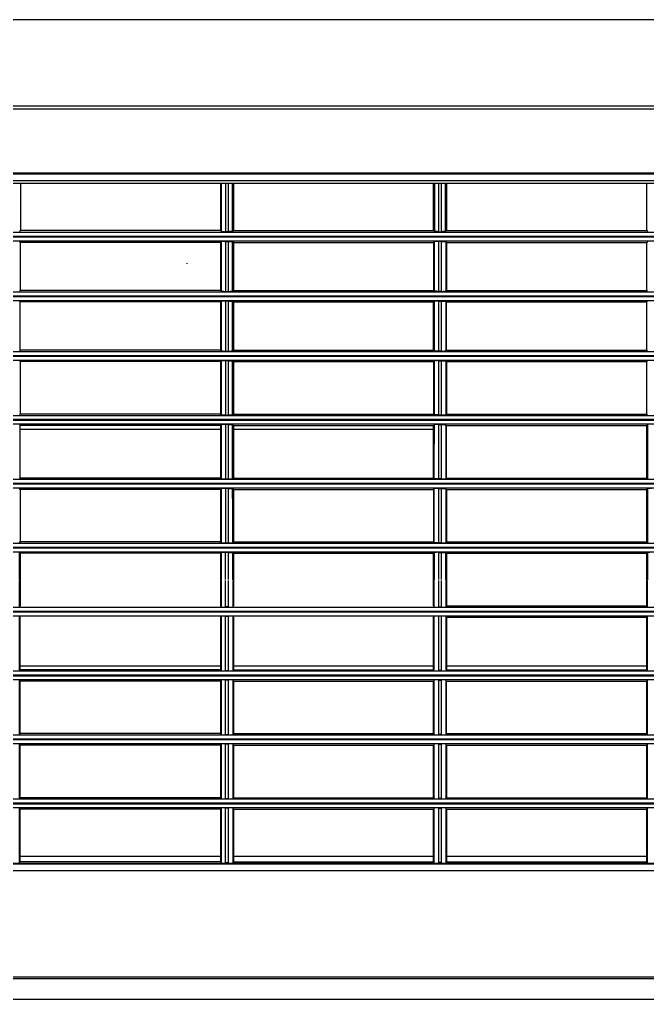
# Model space of a CAD drawing. Header units: millimetres. Extents: x -13830 to 215738, y -24143 to 193994.
# Drawn here: x 53515.7 to 53663, y 98318.3 to 98548.3 of the extents above; entities that cross this region are included whole.
import ezdxf

# ---------------------------------------------------------------- set-up
doc = ezdxf.new("R2010")
doc.units = ezdxf.units.MM
doc.header["$LTSCALE"] = 100
for name, color, linetype in [('A-Fin-Stone', 64, 'CONTINUOUS'), ('PRANDCM', 7, 'CONTINUOUS'), ('WALL', 2, 'CONTINUOUS')]:
    doc.layers.add(name, color=color, linetype=linetype)
doc.layers.add('M-2019.7.9', color=6, linetype='CONTINUOUS', lineweight=15)

# ---------------------------------------------------------------- blocks, each defined once
blk = doc.blocks.new('FXAP22-36NVC-F')
at = {"layer": 'PRANDCM', "linetype": 'Continuous'}
for p, q in [((276.91, 540.42), (960.39, 540.42)), ((303.89, 535.56), (929.89, 535.56)), ((929.89, 535.13), (303.89, 535.13)), ((305.14, 508.7), (928.64, 508.7)), ((928.64, 508.4), (305.14, 508.4)), ((723.05, 508.3), (723.73, 508.3)), ((723.05, 508.3), (723.05, 495.54)), ((723.73, 495.54), (723.73, 508.3)), ((773.73, 508.3), (773.05, 508.3)), ((773.05, 508.3), (773.05, 495.54)), ((773.73, 508.3), (773.73, 495.54)), ((674.73, 508.25), (674.73, 495.59)), ((674.73, 508.25), (674.89, 508.09)), ((721.89, 508.09), (674.89, 508.09)), ((674.89, 508.09), (674.89, 495.75)), ((674.89, 506.83), (721.89, 506.83)), ((722.05, 508.25), (721.89, 508.09)), ((721.89, 495.76), (721.89, 508.09)), ((721.89, 508.09), (721.89, 508.09)), ((722.05, 495.59), (722.05, 508.25)), ((724.73, 508.25), (724.89, 508.09)), ((724.73, 508.25), (724.73, 495.59)), ((724.89, 508.09), (724.89, 508.09)), ((771.89, 508.09), (724.89, 508.09)), ((724.89, 508.09), (724.89, 495.76)), ((724.89, 506.83), (771.89, 506.83)), ((771.89, 508.09), (772.05, 508.25)), ((771.89, 495.75), (771.89, 508.09)), ((772.05, 495.59), (772.05, 508.25)), ((774.89, 508.09), (774.73, 508.25)), ((774.73, 495.59), (774.73, 508.25)), ((774.89, 508.09), (821.89, 508.09)), ((774.89, 495.75), (774.89, 508.09)), ((774.89, 506.83), (821.89, 506.83)), ((822.05, 508.25), (821.89, 508.09)), ((821.89, 508.09), (821.89, 508.09)), ((821.89, 508.09), (821.89, 495.76)), ((822.05, 508.25), (822.05, 495.59)), ((658.56, 495.47), (884.72, 495.47)), ((674.89, 495.75), (674.73, 495.59)), ((721.89, 495.75), (674.89, 495.75)), ((721.89, 495.76), (722.05, 495.59)), ((721.89, 495.75), (721.89, 495.76)), ((723.73, 495.54), (723.05, 495.54)), ((724.89, 495.76), (724.73, 495.59)), ((724.89, 495.75), (724.89, 495.76)), ((771.89, 495.75), (724.89, 495.75)), ((772.05, 495.59), (771.89, 495.75)), ((773.05, 495.54), (773.73, 495.54)), ((774.73, 495.59), (774.89, 495.75)), ((774.89, 495.75), (821.89, 495.75)), ((821.89, 495.76), (822.05, 495.59)), ((821.89, 495.75), (821.89, 495.76)), ((658.55, 494.37), (884.73, 494.37)), ((884.73, 493.37), (658.55, 493.37)), ((884.72, 494.47), (658.56, 494.47)), ((674.73, 493.24), (674.73, 480.55)), ((674.73, 493.24), (674.89, 493.08)), ((721.89, 493.08), (674.89, 493.08)), ((674.89, 493.08), (674.89, 480.71)), ((722.05, 493.24), (721.89, 493.08)), ((721.89, 480.71), (721.89, 493.08)), ((721.89, 493.08), (721.89, 493.08)), ((722.05, 480.55), (722.05, 493.24)), ((723.05, 493.29), (723.05, 480.5)), ((723.05, 493.29), (723.73, 493.29)), ((723.73, 480.5), (723.73, 493.29)), ((724.73, 493.24), (724.73, 480.55)), ((724.73, 493.24), (724.89, 493.08)), ((724.89, 493.08), (724.89, 493.08)), ((771.89, 493.08), (724.89, 493.08)), ((724.89, 493.08), (724.89, 480.71)), ((771.89, 493.08), (772.05, 493.24)), ((771.89, 480.71), (771.89, 493.08)), ((772.05, 480.55), (772.05, 493.24)), ((773.05, 493.29), (773.05, 480.5)), ((773.73, 493.29), (773.05, 493.29)), ((773.73, 493.29), (773.73, 480.5)), ((774.73, 480.55), (774.73, 493.24)), ((774.89, 493.08), (774.73, 493.24)), ((774.89, 493.08), (821.89, 493.08)), ((774.89, 480.71), (774.89, 493.08)), ((822.05, 493.24), (821.89, 493.08)), ((821.89, 493.08), (821.89, 493.08)), ((821.89, 493.08), (821.89, 480.71)), ((822.05, 493.24), (822.05, 480.55)), ((674.89, 480.71), (674.73, 480.55)), ((721.89, 480.71), (674.89, 480.71)), ((721.89, 480.71), (722.05, 480.55)), ((721.89, 480.71), (721.89, 480.71)), ((724.89, 480.71), (724.73, 480.55)), ((724.89, 480.71), (724.89, 480.71)), ((771.89, 480.71), (724.89, 480.71)), ((772.05, 480.55), (771.89, 480.71)), ((774.73, 480.55), (774.89, 480.71)), ((774.89, 480.71), (821.89, 480.71)), ((821.89, 480.71), (822.05, 480.55)), ((821.89, 480.71), (821.89, 480.71)), ((305.14, 480.42), (928.64, 480.42)), ((928.64, 479.42), (305.14, 479.42)), ((305.14, 479.32), (928.64, 479.32)), ((723.73, 480.5), (723.05, 480.5)), ((773.05, 480.5), (773.73, 480.5)), ((928.64, 478.32), (305.14, 478.32)), ((674.73, 478.19), (674.73, 465.55)), ((674.73, 478.19), (674.89, 478.03)), ((674.89, 478.03), (674.89, 465.71)), ((721.89, 478.03), (674.89, 478.03)), ((722.05, 478.19), (721.89, 478.02)), ((721.89, 478.03), (721.89, 478.02)), ((721.89, 478.02), (721.89, 465.71)), ((722.05, 465.55), (722.05, 478.19)), ((723.05, 478.24), (723.73, 478.24)), ((723.05, 478.24), (723.05, 465.5)), ((723.73, 465.5), (723.73, 478.24)), ((724.73, 478.19), (724.89, 478.02)), ((724.73, 478.19), (724.73, 465.55)), ((724.89, 478.03), (724.89, 478.02)), ((771.89, 478.03), (724.89, 478.03)), ((724.89, 478.02), (724.89, 465.71)), ((771.89, 478.03), (772.05, 478.19)), ((771.89, 465.71), (771.89, 478.03)), ((772.05, 465.55), (772.05, 478.19)), ((773.73, 478.24), (773.05, 478.24)), ((773.05, 478.24), (773.05, 465.5)), ((773.73, 478.24), (773.73, 465.5)), ((774.73, 465.55), (774.73, 478.19)), ((774.89, 478.03), (774.73, 478.19)), ((774.89, 478.03), (821.89, 478.03)), ((774.89, 465.71), (774.89, 478.03)), ((822.05, 478.19), (821.89, 478.02)), ((821.89, 478.03), (821.89, 478.02)), ((821.89, 478.02), (821.89, 465.71)), ((822.05, 478.19), (822.05, 465.55)), ((305.14, 465.42), (928.64, 465.42)), ((674.89, 465.71), (674.73, 465.55)), ((721.89, 465.71), (674.89, 465.71)), ((721.89, 465.71), (721.89, 465.71)), ((721.89, 465.71), (722.05, 465.55)), ((723.73, 465.5), (723.05, 465.5)), ((724.89, 465.71), (724.73, 465.55)), ((771.89, 465.71), (724.89, 465.71)), ((724.89, 465.71), (724.89, 465.71)), ((772.05, 465.55), (771.89, 465.71)), ((773.05, 465.5), (773.73, 465.5)), ((774.73, 465.55), (774.89, 465.71)), ((774.89, 465.71), (821.89, 465.71)), ((821.89, 465.71), (822.05, 465.55)), ((821.89, 465.71), (821.89, 465.71)), ((929.89, 464.42), (303.89, 464.42)), ((303.89, 464.32), (929.89, 464.32)), ((928.64, 463.32), (305.14, 463.32)), ((674.73, 463.18), (674.73, 450.54)), ((674.73, 463.18), (674.89, 463.02)), ((721.89, 463.02), (674.89, 463.02)), ((674.89, 463.02), (674.89, 450.7)), ((722.05, 463.18), (721.89, 463.02)), ((721.89, 450.7), (721.89, 463.02)), ((721.89, 463.02), (721.89, 463.02)), ((722.05, 450.54), (722.05, 463.18)), ((723.05, 463.23), (723.73, 463.23)), ((723.05, 463.23), (723.05, 450.49)), ((723.73, 450.49), (723.73, 463.23)), ((724.73, 463.18), (724.73, 450.54)), ((724.73, 463.18), (724.89, 463.02)), ((724.89, 463.02), (724.89, 450.7)), ((771.89, 463.02), (724.89, 463.02)), ((724.89, 463.02), (724.89, 463.02)), ((771.89, 463.02), (772.05, 463.18)), ((771.89, 450.7), (771.89, 463.02)), ((772.05, 450.54), (772.05, 463.18)), ((773.73, 463.23), (773.05, 463.23)), ((773.05, 463.23), (773.05, 450.49)), ((773.73, 463.23), (773.73, 450.49)), ((774.73, 450.54), (774.73, 463.18)), ((774.89, 463.02), (774.73, 463.18)), ((774.89, 450.7), (774.89, 463.02)), ((774.89, 463.02), (821.89, 463.02)), ((822.05, 463.18), (821.89, 463.02)), ((821.89, 463.02), (821.89, 450.7)), ((821.89, 463.02), (821.89, 463.02)), ((822.05, 463.18), (822.05, 450.54)), ((674.89, 462.16), (721.89, 462.16)), ((724.89, 462.16), (771.89, 462.16)), ((774.89, 462.16), (821.89, 462.16)), ((303.89, 449.32), (929.89, 449.32)), ((928.89, 449.42), (304.89, 449.42)), ((305.14, 450.42), (928.64, 450.42)), ((674.73, 450.54), (674.89, 450.7)), ((721.89, 450.7), (674.89, 450.7)), ((721.89, 450.7), (721.89, 450.7)), ((722.05, 450.54), (721.89, 450.7)), ((723.05, 450.49), (723.73, 450.49)), ((724.73, 450.54), (724.89, 450.7)), ((724.89, 450.7), (724.89, 450.7)), ((771.89, 450.7), (772.05, 450.54)), ((773.73, 450.49), (773.05, 450.49)), ((774.89, 450.7), (774.73, 450.54)), ((822.05, 450.54), (821.89, 450.7)), ((821.89, 450.7), (821.89, 450.7)), ((928.64, 448.32), (305.14, 448.32)), ((674.89, 448.04), (674.73, 448.2)), ((674.73, 448.2), (674.73, 442.06)), ((674.89, 448.04), (674.89, 442.06)), ((721.89, 448.04), (674.89, 448.04)), ((721.89, 448.04), (722.05, 448.2)), ((721.89, 442.06), (721.89, 448.04)), ((721.89, 448.04), (721.89, 448.04)), ((721.89, 448.04), (721.89, 442.1)), ((722.05, 442.06), (722.05, 448.2)), ((723.73, 448.25), (723.05, 448.25)), ((723.05, 448.25), (723.05, 442.05)), ((723.73, 442.05), (723.73, 448.25)), ((724.73, 448.2), (724.73, 442.06)), ((724.89, 448.04), (724.73, 448.2)), ((724.89, 448.04), (724.89, 448.04)), ((724.89, 442.06), (724.89, 448.04)), ((724.89, 448.04), (724.89, 442.1)), ((772.05, 448.2), (771.89, 448.04)), ((771.89, 442.06), (771.89, 448.04)), ((772.05, 442.06), (772.05, 448.2)), ((773.05, 448.25), (773.73, 448.25)), ((773.05, 448.25), (773.05, 442.05)), ((773.73, 448.25), (773.73, 442.05)), ((774.73, 448.2), (774.89, 448.04)), ((774.73, 442.06), (774.73, 448.2)), ((774.89, 442.06), (774.89, 448.04)), ((821.89, 448.04), (822.05, 448.2)), ((821.89, 448.04), (821.89, 442.1)), ((821.89, 442.06), (821.89, 448.04)), ((821.89, 448.04), (821.89, 448.04)), ((822.05, 448.2), (822.05, 442.06)), ((674.89, 442.06), (674.89, 435.68)), ((721.89, 435.68), (721.89, 442.06)), ((721.89, 442.06), (721.89, 435.68)), ((723.05, 441.87), (723.05, 435.47)), ((724.89, 442.06), (724.89, 435.68)), ((724.89, 435.68), (724.89, 442.06)), ((771.89, 435.68), (771.89, 442.06)), ((773.05, 441.87), (773.05, 435.47)), ((773.73, 441.87), (773.73, 435.47)), ((774.73, 435.52), (774.73, 441.91)), ((774.89, 435.68), (774.89, 442.06)), ((821.89, 442.06), (821.89, 435.68)), ((821.89, 435.68), (821.89, 442.06)), ((305.14, 435.42), (928.64, 435.42)), ((674.89, 435.68), (674.73, 435.52)), ((721.89, 435.68), (674.89, 435.68)), ((721.89, 435.68), (721.89, 435.68)), ((721.89, 435.68), (722.05, 435.52)), ((722.06, 435.51), (722.05, 435.52)), ((722.08, 435.51), (722.06, 435.51)), ((722.11, 435.5), (722.08, 435.51)), ((722.14, 435.5), (722.11, 435.5)), ((722.18, 435.49), (722.14, 435.5)), ((722.23, 435.49), (722.18, 435.49)), ((722.29, 435.48), (722.23, 435.49)), ((722.36, 435.48), (722.29, 435.48)), ((722.43, 435.48), (722.36, 435.48)), ((722.51, 435.48), (722.43, 435.48)), ((722.59, 435.47), (722.51, 435.48)), ((722.68, 435.47), (722.59, 435.47)), ((722.77, 435.47), (722.68, 435.47)), ((722.85, 435.47), (722.77, 435.47)), ((722.95, 435.47), (722.85, 435.47)), ((723.05, 435.47), (722.95, 435.47)), ((723.73, 435.47), (723.05, 435.47)), ((724.89, 435.68), (724.73, 435.52)), ((771.89, 435.68), (724.89, 435.68)), ((724.89, 435.68), (724.89, 435.68)), ((772.05, 435.52), (771.89, 435.68)), ((772.06, 435.51), (772.05, 435.52)), ((772.08, 435.51), (772.06, 435.51)), ((772.11, 435.5), (772.08, 435.51)), ((772.14, 435.5), (772.11, 435.5)), ((772.18, 435.49), (772.14, 435.5)), ((772.23, 435.49), (772.18, 435.49)), ((772.29, 435.48), (772.23, 435.49)), ((772.36, 435.48), (772.29, 435.48)), ((772.43, 435.48), (772.36, 435.48)), ((772.51, 435.48), (772.43, 435.48)), ((772.59, 435.47), (772.51, 435.48)), ((772.68, 435.47), (772.59, 435.47)), ((772.77, 435.47), (772.68, 435.47)), ((772.85, 435.47), (772.77, 435.47)), ((772.95, 435.47), (772.85, 435.47)), ((773.05, 435.47), (772.95, 435.47)), ((773.05, 435.47), (773.73, 435.47)), ((773.73, 435.47), (773.83, 435.47)), ((773.83, 435.47), (773.92, 435.47)), ((773.92, 435.47), (774.01, 435.47)), ((774.01, 435.47), (774.1, 435.47)), ((774.1, 435.47), (774.18, 435.47)), ((774.18, 435.47), (774.27, 435.48)), ((774.27, 435.48), (774.35, 435.48)), ((774.35, 435.48), (774.42, 435.48)), ((774.42, 435.48), (774.48, 435.48)), ((774.48, 435.48), (774.54, 435.49)), ((774.54, 435.49), (774.59, 435.49)), ((774.59, 435.49), (774.64, 435.5)), ((774.64, 435.5), (774.67, 435.5)), ((774.67, 435.5), (774.7, 435.51)), ((774.7, 435.51), (774.72, 435.51)), ((774.72, 435.51), (774.73, 435.52)), ((774.73, 435.52), (774.89, 435.68)), ((774.89, 435.68), (821.89, 435.68)), ((821.89, 435.68), (821.89, 435.68)), ((821.89, 435.68), (822.05, 435.52)), ((303.89, 434.32), (929.89, 434.32)), ((929.14, 434.42), (304.64, 434.42)), ((928.64, 433.32), (305.14, 433.32)), ((674.72, 433.21), (674.73, 433.21)), ((674.73, 433.21), (674.89, 433.04)), ((721.89, 433.04), (674.89, 433.04)), ((674.89, 433.04), (674.89, 420.68)), ((722.05, 433.21), (721.89, 433.04)), ((721.89, 433.04), (721.89, 433.04)), ((721.89, 420.68), (721.89, 433.04)), ((722.05, 431.84), (722.05, 433.21)), ((723.05, 433.26), (723.73, 433.26)), ((723.73, 433.26), (723.83, 433.26)), ((723.83, 433.26), (723.92, 433.26)), ((723.92, 433.26), (724.01, 433.25)), ((724.01, 433.25), (724.1, 433.25)), ((724.1, 433.25), (724.19, 433.25)), ((724.19, 433.25), (724.27, 433.25)), ((724.27, 433.25), (724.35, 433.25)), ((724.35, 433.25), (724.42, 433.24)), ((724.42, 433.24), (724.49, 433.24)), ((724.49, 433.24), (724.55, 433.23)), ((724.55, 433.23), (724.6, 433.23)), ((724.6, 433.23), (724.64, 433.23)), ((724.64, 433.23), (724.67, 433.22)), ((724.67, 433.22), (724.7, 433.22)), ((724.7, 433.22), (724.72, 433.21)), ((724.72, 433.21), (724.73, 433.21)), ((724.73, 433.21), (724.89, 433.04)), ((724.73, 433.21), (724.73, 431.84)), ((724.89, 433.04), (724.89, 433.04)), ((724.89, 420.68), (724.89, 433.04)), ((771.89, 433.04), (724.89, 433.04)), ((771.89, 433.04), (772.05, 433.21)), ((771.89, 420.68), (771.89, 433.04)), ((773.73, 433.26), (773.05, 433.26)), ((774.89, 433.04), (774.73, 433.21)), ((774.89, 420.68), (774.89, 433.04)), ((774.89, 433.04), (821.89, 433.04)), ((822.05, 433.21), (821.89, 433.04)), ((821.89, 420.68), (821.89, 433.04)), ((821.89, 433.04), (821.89, 433.04)), ((722.05, 430.54), (722.05, 431.84)), ((722.05, 429.28), (722.05, 430.54)), ((724.73, 431.84), (724.73, 430.54)), ((724.73, 430.54), (724.73, 429.28)), ((722.05, 428.06), (722.05, 429.28)), ((722.05, 426.85), (722.05, 428.06)), ((724.73, 429.28), (724.73, 428.06)), ((724.73, 428.06), (724.73, 426.85)), ((722.05, 425.64), (722.05, 426.85)), ((722.05, 424.42), (722.05, 425.64)), ((724.73, 426.85), (724.73, 425.64)), ((724.73, 425.64), (724.73, 424.42)), ((722.05, 423.17), (722.05, 424.42)), ((724.73, 424.42), (724.73, 423.17)), ((722.05, 421.88), (722.05, 423.17)), ((722.05, 420.52), (722.05, 421.88)), ((724.73, 423.17), (724.73, 421.88)), ((724.73, 421.88), (724.73, 420.52)), ((303.89, 419.32), (929.89, 419.32)), ((929.14, 419.42), (304.64, 419.42)), ((305.14, 420.42), (928.64, 420.42)), ((674.89, 420.68), (674.73, 420.52)), ((721.89, 420.68), (674.89, 420.68)), ((721.89, 420.68), (721.89, 420.68)), ((721.89, 420.68), (722.05, 420.52)), ((722.06, 420.51), (722.05, 420.52)), ((722.08, 420.51), (722.06, 420.51)), ((722.11, 420.5), (722.08, 420.51)), ((722.14, 420.5), (722.11, 420.5)), ((722.18, 420.5), (722.14, 420.5)), ((722.23, 420.49), (722.18, 420.5)), ((722.29, 420.49), (722.23, 420.49)), ((722.36, 420.48), (722.29, 420.49)), ((722.43, 420.48), (722.36, 420.48)), ((722.51, 420.48), (722.43, 420.48)), ((722.59, 420.48), (722.51, 420.48)), ((722.68, 420.47), (722.59, 420.48)), ((722.77, 420.47), (722.68, 420.47)), ((722.86, 420.47), (722.77, 420.47)), ((722.95, 420.47), (722.86, 420.47)), ((723.05, 420.47), (722.95, 420.47)), ((723.73, 420.47), (723.05, 420.47)), ((724.89, 420.68), (724.73, 420.52)), ((771.89, 420.68), (724.89, 420.68)), ((724.89, 420.68), (724.89, 420.68)), ((772.05, 420.52), (771.89, 420.68)), ((772.06, 420.51), (772.05, 420.52)), ((772.08, 420.51), (772.06, 420.51)), ((772.11, 420.5), (772.08, 420.51)), ((772.14, 420.5), (772.11, 420.5)), ((772.18, 420.5), (772.14, 420.5)), ((772.23, 420.49), (772.18, 420.5)), ((772.29, 420.49), (772.23, 420.49)), ((772.36, 420.48), (772.29, 420.49)), ((772.43, 420.48), (772.36, 420.48)), ((772.51, 420.48), (772.43, 420.48)), ((772.59, 420.48), (772.51, 420.48)), ((772.68, 420.47), (772.59, 420.48)), ((772.77, 420.47), (772.68, 420.47)), ((772.86, 420.47), (772.77, 420.47)), ((772.95, 420.47), (772.86, 420.47)), ((773.05, 420.47), (772.95, 420.47)), ((773.05, 420.47), (773.73, 420.47)), ((773.73, 420.47), (773.83, 420.47)), ((773.83, 420.47), (773.92, 420.47)), ((773.92, 420.47), (774.01, 420.47)), ((774.01, 420.47), (774.1, 420.47)), ((774.1, 420.47), (774.18, 420.48)), ((774.18, 420.48), (774.27, 420.48)), ((774.27, 420.48), (774.34, 420.48)), ((774.34, 420.48), (774.42, 420.48)), ((774.42, 420.48), (774.48, 420.49)), ((774.48, 420.49), (774.54, 420.49)), ((774.54, 420.49), (774.59, 420.5)), ((774.59, 420.5), (774.64, 420.5)), ((774.64, 420.5), (774.67, 420.5)), ((774.67, 420.5), (774.7, 420.51)), ((774.7, 420.51), (774.71, 420.51)), ((774.71, 420.51), (774.73, 420.52)), ((774.73, 420.52), (774.89, 420.68)), ((774.89, 420.68), (821.89, 420.68)), ((821.89, 420.68), (822.05, 420.52)), ((821.89, 420.68), (821.89, 420.68)), ((928.64, 418.32), (305.14, 418.32)), ((674.71, 418.2), (674.73, 418.2)), ((674.73, 418.2), (674.89, 418.03)), ((674.89, 418.03), (674.89, 405.69)), ((721.89, 418.03), (674.89, 418.03)), ((722.05, 418.2), (721.89, 418.03)), ((721.89, 418.03), (721.89, 405.69)), ((721.89, 418.03), (721.89, 418.03)), ((722.05, 416.83), (722.05, 418.2)), ((722.05, 415.53), (722.05, 416.83)), ((723.05, 418.25), (723.73, 418.25)), ((723.73, 418.25), (723.83, 418.25)), ((723.73, 416.87), (723.73, 418.25)), ((723.73, 415.56), (723.73, 416.87)), ((723.83, 418.25), (723.92, 418.25)), ((723.92, 418.25), (724.01, 418.24)), ((724.01, 418.24), (724.1, 418.24)), ((724.1, 418.24), (724.19, 418.24)), ((724.19, 418.24), (724.27, 418.24)), ((724.27, 418.24), (724.35, 418.24)), ((724.35, 418.24), (724.42, 418.23)), ((724.42, 418.23), (724.49, 418.23)), ((724.49, 418.23), (724.55, 418.22)), ((724.55, 418.22), (724.6, 418.22)), ((724.6, 418.22), (724.64, 418.22)), ((724.64, 418.22), (724.67, 418.21)), ((724.67, 418.21), (724.7, 418.21)), ((724.7, 418.21), (724.71, 418.2)), ((724.71, 418.2), (724.73, 418.2)), ((724.73, 418.2), (724.89, 418.03)), ((724.73, 418.2), (724.73, 416.83)), ((724.73, 416.83), (724.73, 415.53)), ((724.89, 418.03), (724.89, 418.03)), ((771.89, 418.03), (724.89, 418.03)), ((724.89, 418.03), (724.89, 405.69)), ((771.89, 418.03), (772.05, 418.2)), ((771.89, 405.69), (771.89, 418.03)), ((773.73, 418.25), (773.05, 418.25)), ((774.89, 418.03), (774.73, 418.2)), ((774.89, 418.03), (821.89, 418.03)), ((774.89, 405.69), (774.89, 418.03)), ((822.05, 418.2), (821.89, 418.03)), ((821.89, 418.03), (821.89, 418.03)), ((821.89, 418.03), (821.89, 405.69)), ((722.05, 414.27), (722.05, 415.53)), ((722.05, 413.05), (722.05, 414.27)), ((723.73, 414.29), (723.73, 415.56)), ((723.73, 413.06), (723.73, 414.29)), ((724.73, 415.53), (724.73, 414.27)), ((724.73, 414.27), (724.73, 413.05)), ((722.05, 411.84), (722.05, 413.05)), ((722.05, 410.64), (722.05, 411.84)), ((723.73, 411.84), (723.73, 413.06)), ((723.73, 410.63), (723.73, 411.84)), ((724.73, 413.05), (724.73, 411.84)), ((724.73, 411.84), (724.73, 410.64)), ((722.05, 409.42), (722.05, 410.64)), ((722.05, 408.17), (722.05, 409.42)), ((723.73, 409.4), (723.73, 410.63)), ((724.73, 410.64), (724.72, 409.42)), ((724.72, 409.42), (724.72, 408.17)), ((722.05, 406.88), (722.05, 408.17)), ((723.73, 408.14), (723.73, 409.4)), ((723.73, 406.84), (723.73, 408.14)), ((724.72, 408.17), (724.72, 406.88)), ((305.14, 405.42), (928.64, 405.42)), ((674.89, 405.69), (674.72, 405.52)), ((721.88, 405.69), (674.89, 405.69)), ((721.88, 405.69), (721.89, 405.69)), ((721.89, 405.69), (722.05, 405.52)), ((722.05, 405.52), (722.05, 406.88)), ((722.07, 405.52), (722.05, 405.52)), ((722.08, 405.51), (722.07, 405.52)), ((722.11, 405.51), (722.08, 405.51)), ((722.14, 405.5), (722.11, 405.51)), ((722.19, 405.5), (722.14, 405.5)), ((722.24, 405.5), (722.19, 405.5)), ((722.29, 405.49), (722.24, 405.5)), ((722.36, 405.49), (722.29, 405.49)), ((722.43, 405.48), (722.36, 405.49)), ((722.51, 405.48), (722.43, 405.48)), ((722.59, 405.48), (722.51, 405.48)), ((722.68, 405.48), (722.59, 405.48)), ((722.77, 405.48), (722.68, 405.48)), ((722.86, 405.47), (722.77, 405.48)), ((722.95, 405.47), (722.86, 405.47)), ((723.05, 405.47), (722.95, 405.47)), ((723.73, 405.47), (723.05, 405.47)), ((723.73, 405.47), (723.73, 406.84)), ((724.72, 406.88), (724.72, 405.52)), ((724.89, 405.69), (724.72, 405.52)), ((771.89, 406.56), (724.89, 406.56)), ((771.89, 405.69), (724.89, 405.69)), ((724.89, 405.69), (724.89, 405.69)), ((772.05, 405.52), (771.89, 405.69)), ((772.07, 405.52), (772.05, 405.52)), ((772.08, 405.51), (772.07, 405.52)), ((772.11, 405.51), (772.08, 405.51)), ((772.14, 405.5), (772.11, 405.51)), ((772.19, 405.5), (772.14, 405.5)), ((772.24, 405.5), (772.19, 405.5)), ((772.29, 405.49), (772.24, 405.5)), ((772.36, 405.49), (772.29, 405.49)), ((772.43, 405.48), (772.36, 405.49)), ((772.51, 405.48), (772.43, 405.48)), ((772.59, 405.48), (772.51, 405.48)), ((772.68, 405.48), (772.59, 405.48)), ((772.77, 405.48), (772.68, 405.48)), ((772.86, 405.47), (772.77, 405.48)), ((772.95, 405.47), (772.86, 405.47)), ((773.05, 405.47), (772.95, 405.47)), ((773.05, 405.47), (773.73, 405.47)), ((773.73, 405.47), (773.83, 405.47)), ((773.83, 405.47), (773.92, 405.47)), ((773.92, 405.47), (774.01, 405.48)), ((774.01, 405.48), (774.1, 405.48)), ((774.1, 405.48), (774.18, 405.48)), ((774.18, 405.48), (774.27, 405.48)), ((774.27, 405.48), (774.34, 405.48)), ((774.34, 405.48), (774.42, 405.49)), ((774.42, 405.49), (774.48, 405.49)), ((774.48, 405.49), (774.54, 405.5)), ((774.54, 405.5), (774.59, 405.5)), ((774.59, 405.5), (774.63, 405.5)), ((774.63, 405.5), (774.67, 405.51)), ((774.67, 405.51), (774.69, 405.51)), ((774.69, 405.51), (774.71, 405.52)), ((774.71, 405.52), (774.72, 405.52)), ((774.72, 405.52), (774.89, 405.69)), ((821.89, 406.56), (774.89, 406.56)), ((774.89, 405.69), (821.89, 405.69)), ((821.89, 405.69), (821.89, 405.69)), ((821.89, 405.69), (822.05, 405.52)), ((303.89, 404.32), (929.89, 404.32)), ((929.14, 404.42), (304.64, 404.42)), ((928.64, 403.32), (305.14, 403.32)), ((674.72, 403.18), (674.89, 403.02)), ((721.88, 403.02), (674.89, 403.02)), ((674.89, 403.02), (674.89, 390.69)), ((721.88, 403.02), (721.89, 403.01)), ((722.05, 403.18), (721.89, 403.01)), ((721.89, 401.69), (721.89, 403.01)), ((722.05, 401.82), (722.05, 403.18)), ((723.05, 403.24), (723.73, 403.24)), ((723.73, 403.24), (723.83, 403.24)), ((723.73, 401.86), (723.73, 403.24)), ((723.83, 403.24), (723.92, 403.23)), ((723.92, 403.23), (724.01, 403.23)), ((724.01, 403.23), (724.1, 403.23)), ((724.1, 403.23), (724.19, 403.23)), ((724.19, 403.23), (724.27, 403.23)), ((724.27, 403.23), (724.35, 403.22)), ((724.35, 403.22), (724.42, 403.22)), ((724.42, 403.22), (724.49, 403.22)), ((724.49, 403.22), (724.55, 403.21)), ((724.55, 403.21), (724.59, 403.21)), ((724.59, 403.21), (724.64, 403.2)), ((724.64, 403.2), (724.67, 403.2)), ((724.67, 403.2), (724.69, 403.19)), ((724.69, 403.19), (724.71, 403.19)), ((724.71, 403.19), (724.72, 403.18)), ((724.72, 403.18), (724.89, 403.01)), ((724.72, 403.18), (724.72, 401.82)), ((771.89, 403.02), (724.89, 403.02)), ((724.89, 403.02), (724.89, 403.01)), ((724.89, 401.69), (724.89, 403.01)), ((771.89, 403.02), (772.05, 403.18)), ((771.89, 390.69), (771.89, 403.02)), ((773.73, 403.24), (773.05, 403.24)), ((774.89, 403.02), (774.72, 403.18)), ((774.89, 403.02), (821.88, 403.02)), ((774.89, 390.69), (774.89, 403.02)), ((821.88, 403.02), (821.89, 403.01)), ((822.05, 403.18), (821.89, 403.01)), ((821.89, 401.69), (821.89, 403.01)), ((721.89, 400.42), (721.89, 401.69)), ((721.89, 399.2), (721.89, 400.42)), ((722.05, 400.52), (722.05, 401.82)), ((722.05, 399.26), (722.05, 400.52)), ((723.72, 400.55), (723.73, 401.86)), ((723.72, 399.28), (723.72, 400.55)), ((724.72, 401.82), (724.72, 400.52)), ((724.72, 400.52), (724.72, 399.26)), ((724.89, 400.42), (724.89, 401.69)), ((724.89, 399.2), (724.89, 400.42)), ((821.89, 400.42), (821.89, 401.69)), ((821.89, 399.2), (821.89, 400.42)), ((721.89, 398.01), (721.89, 399.2)), ((721.89, 396.83), (721.89, 398.01)), ((722.05, 398.04), (722.05, 399.26)), ((722.06, 396.83), (722.05, 398.04)), ((723.72, 398.05), (723.72, 399.28)), ((723.72, 396.83), (723.72, 398.05)), ((724.72, 399.26), (724.72, 398.04)), ((724.72, 398.04), (724.72, 396.83)), ((724.89, 398.01), (724.89, 399.2)), ((724.89, 396.83), (724.89, 398.01)), ((821.89, 398.01), (821.89, 399.2)), ((821.89, 396.83), (821.89, 398.01)), ((721.89, 395.66), (721.89, 396.83)), ((721.89, 394.48), (721.89, 395.66)), ((722.06, 395.63), (722.06, 396.83)), ((722.06, 394.41), (722.06, 395.63)), ((723.72, 395.62), (723.72, 396.83)), ((723.72, 394.39), (723.72, 395.62)), ((724.72, 396.83), (724.72, 395.63)), ((724.72, 395.63), (724.72, 394.41)), ((724.89, 395.66), (724.89, 396.83)), ((724.89, 394.48), (724.89, 395.66)), ((821.89, 395.66), (821.89, 396.83)), ((821.89, 394.48), (821.89, 395.66)), ((721.89, 393.26), (721.89, 394.48)), ((722.06, 393.17), (722.06, 394.41)), ((723.72, 393.14), (723.72, 394.39)), ((724.72, 394.41), (724.72, 393.17)), ((724.89, 393.26), (724.89, 394.48)), ((821.89, 393.26), (821.89, 394.48)), ((721.89, 392.01), (721.89, 393.26)), ((721.89, 390.7), (721.89, 392.01)), ((722.06, 391.88), (722.06, 393.17)), ((722.06, 390.53), (722.06, 391.88)), ((723.72, 391.84), (723.72, 393.14)), ((723.72, 390.48), (723.72, 391.84)), ((724.72, 393.17), (724.72, 391.88)), ((724.72, 391.88), (724.72, 390.53)), ((724.89, 392.01), (724.89, 393.26)), ((724.89, 390.7), (724.89, 392.01)), ((821.89, 392.01), (821.89, 393.26)), ((821.89, 390.7), (821.89, 392.01)), ((303.89, 389.32), (929.89, 389.32)), ((929.14, 389.42), (304.64, 389.42)), ((305.14, 390.42), (928.64, 390.42)), ((674.89, 390.69), (674.72, 390.53)), ((721.88, 390.69), (674.89, 390.69)), ((721.88, 390.69), (721.89, 390.7)), ((721.89, 390.7), (722.06, 390.53)), ((722.07, 390.52), (722.06, 390.53)), ((722.09, 390.52), (722.07, 390.52)), ((722.11, 390.51), (722.09, 390.52)), ((722.15, 390.51), (722.11, 390.51)), ((722.19, 390.5), (722.15, 390.51)), ((722.24, 390.5), (722.19, 390.5)), ((722.3, 390.5), (722.24, 390.5)), ((722.36, 390.49), (722.3, 390.5)), ((722.43, 390.49), (722.36, 390.49)), ((722.51, 390.49), (722.43, 390.49)), ((722.6, 390.48), (722.51, 390.49)), ((722.68, 390.48), (722.6, 390.48)), ((722.77, 390.48), (722.68, 390.48)), ((722.86, 390.48), (722.77, 390.48)), ((722.95, 390.48), (722.86, 390.48)), ((723.05, 390.48), (722.95, 390.48)), ((723.72, 390.48), (723.05, 390.48)), ((724.89, 390.7), (724.72, 390.53)), ((724.89, 390.69), (724.89, 390.7)), ((771.89, 390.69), (724.89, 390.69)), ((772.06, 390.53), (771.89, 390.69)), ((772.07, 390.52), (772.06, 390.53)), ((772.09, 390.52), (772.07, 390.52)), ((772.11, 390.51), (772.09, 390.52)), ((772.15, 390.51), (772.11, 390.51)), ((772.19, 390.5), (772.15, 390.51)), ((772.24, 390.5), (772.19, 390.5)), ((772.3, 390.5), (772.24, 390.5)), ((772.36, 390.49), (772.3, 390.5)), ((772.43, 390.49), (772.36, 390.49)), ((772.51, 390.49), (772.43, 390.49)), ((772.6, 390.48), (772.51, 390.49)), ((772.68, 390.48), (772.6, 390.48)), ((772.77, 390.48), (772.68, 390.48)), ((772.86, 390.48), (772.77, 390.48)), ((772.95, 390.48), (772.86, 390.48)), ((773.05, 390.48), (772.95, 390.48)), ((773.05, 390.48), (773.72, 390.48)), ((773.72, 390.48), (773.82, 390.48)), ((773.82, 390.48), (773.92, 390.48)), ((773.92, 390.48), (774.01, 390.48)), ((774.01, 390.48), (774.1, 390.48)), ((774.1, 390.48), (774.18, 390.48)), ((774.18, 390.48), (774.26, 390.49)), ((774.26, 390.49), (774.34, 390.49)), ((774.34, 390.49), (774.42, 390.49)), ((774.42, 390.49), (774.48, 390.5)), ((774.48, 390.5), (774.54, 390.5)), ((774.54, 390.5), (774.59, 390.5)), ((774.59, 390.5), (774.63, 390.51)), ((774.63, 390.51), (774.67, 390.51)), ((774.67, 390.51), (774.69, 390.52)), ((774.69, 390.52), (774.71, 390.52)), ((774.71, 390.52), (774.72, 390.53)), ((774.72, 390.53), (774.89, 390.69)), ((774.89, 390.69), (821.88, 390.69)), ((821.88, 390.69), (821.89, 390.7)), ((821.89, 390.7), (822.06, 390.53)), ((928.64, 388.32), (305.14, 388.32)), ((674.72, 388.17), (674.89, 388)), ((721.88, 388), (674.89, 388)), ((674.89, 388), (674.89, 376.7)), ((721.88, 388), (721.89, 388)), ((722.06, 388.17), (721.89, 388)), ((721.89, 388), (721.89, 376.7)), ((722.06, 386.91), (722.06, 388.17)), ((722.06, 385.72), (722.06, 386.91)), ((723.06, 388.22), (723.72, 388.22)), ((723.72, 388.22), (723.83, 388.22)), ((723.72, 386.96), (723.72, 388.22)), ((723.72, 385.75), (723.72, 386.96)), ((723.83, 388.22), (723.92, 388.22)), ((723.92, 388.22), (724.01, 388.22)), ((724.01, 388.22), (724.1, 388.22)), ((724.1, 388.22), (724.19, 388.22)), ((724.19, 388.22), (724.27, 388.21)), ((724.27, 388.21), (724.35, 388.21)), ((724.35, 388.21), (724.42, 388.21)), ((724.42, 388.21), (724.49, 388.2)), ((724.49, 388.2), (724.54, 388.2)), ((724.54, 388.2), (724.59, 388.19)), ((724.59, 388.19), (724.63, 388.19)), ((724.63, 388.19), (724.67, 388.19)), ((724.67, 388.19), (724.69, 388.18)), ((724.69, 388.18), (724.71, 388.18)), ((724.71, 388.18), (724.72, 388.17)), ((724.72, 388.17), (724.89, 388)), ((724.72, 388.17), (724.72, 386.91)), ((724.72, 386.91), (724.72, 385.72)), ((724.89, 388), (724.89, 376.7)), ((724.89, 388), (724.89, 388)), ((771.89, 388), (724.89, 388)), ((771.89, 388), (772.06, 388.17)), ((771.89, 376.7), (771.89, 388)), ((773.72, 388.22), (773.06, 388.22)), ((774.89, 388), (774.72, 388.17)), ((774.89, 388), (821.88, 388)), ((774.89, 376.7), (774.89, 388)), ((821.88, 388), (821.89, 388)), ((822.06, 388.17), (821.89, 388)), ((821.89, 388), (821.89, 376.7)), ((722.06, 384.56), (722.06, 385.72)), ((722.06, 383.44), (722.06, 384.56)), ((723.72, 384.58), (723.72, 385.75)), ((723.72, 383.45), (723.72, 384.58)), ((724.72, 385.72), (724.72, 384.56)), ((724.72, 384.56), (724.72, 383.44)), ((722.06, 382.33), (722.06, 383.44)), ((722.06, 381.22), (722.06, 382.33)), ((723.72, 382.33), (723.72, 383.45)), ((723.72, 381.21), (723.72, 382.33)), ((724.72, 383.44), (724.72, 382.33)), ((724.72, 382.33), (724.72, 381.22)), ((722.06, 380.1), (722.06, 381.22)), ((722.06, 378.96), (722.06, 380.1)), ((723.72, 380.08), (723.72, 381.21)), ((723.72, 378.93), (723.72, 380.08)), ((724.72, 381.22), (724.72, 380.1)), ((724.72, 380.1), (724.72, 378.96)), ((722.06, 377.77), (722.06, 378.96)), ((722.06, 376.53), (722.06, 377.77)), ((723.72, 377.73), (723.72, 378.93)), ((723.72, 376.48), (723.72, 377.73)), ((724.72, 378.96), (724.72, 377.77)), ((724.72, 377.77), (724.72, 376.53)), ((303.89, 375.32), (929.89, 375.32)), ((929.14, 375.42), (304.64, 375.42)), ((305.14, 376.42), (928.64, 376.42)), ((674.89, 376.7), (674.72, 376.53)), ((721.88, 376.7), (674.89, 376.7)), ((721.88, 376.7), (721.89, 376.7)), ((721.89, 376.7), (722.06, 376.53)), ((722.07, 376.53), (722.06, 376.53)), ((722.09, 376.52), (722.07, 376.53)), ((722.12, 376.52), (722.09, 376.52)), ((722.15, 376.51), (722.12, 376.52)), ((722.19, 376.51), (722.15, 376.51)), ((722.24, 376.5), (722.19, 376.51)), ((722.3, 376.5), (722.24, 376.5)), ((722.36, 376.5), (722.3, 376.5)), ((722.44, 376.49), (722.36, 376.5)), ((722.51, 376.49), (722.44, 376.49)), ((722.6, 376.49), (722.51, 376.49)), ((722.68, 376.49), (722.6, 376.49)), ((722.77, 376.48), (722.68, 376.49)), ((722.86, 376.48), (722.77, 376.48)), ((722.96, 376.48), (722.86, 376.48)), ((723.06, 376.48), (722.96, 376.48)), ((723.72, 376.48), (723.06, 376.48)), ((724.89, 376.7), (724.72, 376.53)), ((771.89, 376.7), (724.89, 376.7)), ((724.89, 376.7), (724.89, 376.7)), ((772.06, 376.53), (771.89, 376.7)), ((772.07, 376.53), (772.06, 376.53)), ((772.09, 376.52), (772.07, 376.53)), ((772.12, 376.52), (772.09, 376.52)), ((772.15, 376.51), (772.12, 376.52)), ((772.19, 376.51), (772.15, 376.51)), ((772.24, 376.5), (772.19, 376.51)), ((772.3, 376.5), (772.24, 376.5)), ((772.36, 376.5), (772.3, 376.5)), ((772.44, 376.49), (772.36, 376.5)), ((772.51, 376.49), (772.44, 376.49)), ((772.6, 376.49), (772.51, 376.49)), ((772.68, 376.49), (772.6, 376.49)), ((772.77, 376.48), (772.68, 376.49)), ((772.86, 376.48), (772.77, 376.48)), ((772.96, 376.48), (772.86, 376.48)), ((773.06, 376.48), (772.96, 376.48)), ((773.06, 376.48), (773.72, 376.48)), ((773.72, 376.48), (773.82, 376.48)), ((773.82, 376.48), (773.92, 376.48)), ((773.92, 376.48), (774.01, 376.48)), ((774.01, 376.48), (774.1, 376.49)), ((774.1, 376.49), (774.18, 376.49)), ((774.18, 376.49), (774.26, 376.49)), ((774.26, 376.49), (774.34, 376.49)), ((774.34, 376.49), (774.42, 376.5)), ((774.42, 376.5), (774.48, 376.5)), ((774.48, 376.5), (774.54, 376.5)), ((774.54, 376.5), (774.59, 376.51)), ((774.59, 376.51), (774.63, 376.51)), ((774.63, 376.51), (774.66, 376.52)), ((774.66, 376.52), (774.69, 376.52)), ((774.69, 376.52), (774.7, 376.53)), ((774.7, 376.53), (774.72, 376.53)), ((774.72, 376.53), (774.89, 376.7)), ((774.89, 376.7), (821.88, 376.7)), ((821.88, 376.7), (821.89, 376.7)), ((821.89, 376.7), (822.06, 376.53)), ((928.64, 374.32), (305.14, 374.32)), ((674.72, 374.16), (674.89, 373.98)), ((721.88, 373.98), (674.89, 373.98)), ((674.89, 373.98), (674.89, 362.71)), ((721.88, 373.98), (721.89, 373.98)), ((722.06, 374.16), (721.89, 373.98)), ((721.89, 362.71), (721.89, 373.98)), ((722.06, 372.9), (722.06, 374.16)), ((722.06, 371.7), (722.06, 372.9)), ((723.06, 374.21), (723.72, 374.21)), ((723.72, 374.21), (723.82, 374.21)), ((723.72, 372.94), (723.72, 374.21)), ((723.72, 371.73), (723.72, 372.94)), ((723.82, 374.21), (723.92, 374.21)), ((723.92, 374.21), (724.01, 374.21)), ((724.01, 374.21), (724.1, 374.21)), ((724.1, 374.21), (724.19, 374.2)), ((724.19, 374.2), (724.27, 374.2)), ((724.27, 374.2), (724.35, 374.2)), ((724.35, 374.2), (724.42, 374.19)), ((724.42, 374.19), (724.49, 374.19)), ((724.49, 374.19), (724.54, 374.19)), ((724.54, 374.19), (724.59, 374.18)), ((724.59, 374.18), (724.63, 374.18)), ((724.63, 374.18), (724.66, 374.17)), ((724.66, 374.17), (724.69, 374.17)), ((724.69, 374.17), (724.7, 374.16)), ((724.7, 374.16), (724.72, 374.16)), ((724.72, 374.16), (724.89, 373.98)), ((724.72, 374.16), (724.72, 372.9)), ((724.72, 372.9), (724.72, 371.7)), ((724.9, 373.98), (724.89, 373.98)), ((724.89, 362.71), (724.89, 373.98)), ((771.89, 373.98), (724.9, 373.98)), ((771.89, 373.98), (772.06, 374.16)), ((771.89, 362.71), (771.89, 373.98)), ((773.72, 374.21), (773.06, 374.21)), ((774.89, 373.98), (774.72, 374.16)), ((774.89, 373.98), (821.88, 373.98)), ((774.89, 362.71), (774.89, 373.98)), ((821.88, 373.98), (821.89, 373.98)), ((822.06, 374.16), (821.89, 373.98)), ((821.89, 362.71), (821.89, 373.98)), ((722.06, 370.55), (722.06, 371.7)), ((722.06, 369.42), (722.06, 370.55)), ((723.72, 370.57), (723.72, 371.73)), ((723.72, 369.44), (723.72, 370.57)), ((724.72, 371.7), (724.72, 370.55)), ((724.72, 370.55), (724.72, 369.42)), ((722.06, 368.32), (722.06, 369.42)), ((722.06, 367.21), (722.06, 368.32)), ((723.72, 368.32), (723.72, 369.44)), ((723.72, 367.2), (723.72, 368.32)), ((724.72, 369.42), (724.72, 368.32)), ((724.72, 368.32), (724.72, 367.21)), ((722.06, 366.1), (722.06, 367.21)), ((722.06, 364.95), (722.06, 366.1)), ((723.72, 366.08), (723.72, 367.2)), ((723.72, 364.92), (723.72, 366.08)), ((724.72, 367.21), (724.71, 366.1)), ((724.71, 366.1), (724.71, 364.95)), ((782.84, 367.59), (782.84, 367.72)), ((722.06, 363.77), (722.06, 364.95)), ((722.06, 362.54), (722.06, 363.77)), ((723.72, 363.73), (723.72, 364.92)), ((723.72, 362.49), (723.72, 363.73)), ((724.71, 364.95), (724.71, 363.77)), ((724.71, 363.77), (724.71, 362.54)), ((303.89, 361.32), (929.89, 361.32)), ((929.14, 361.42), (304.64, 361.42)), ((305.14, 362.42), (928.64, 362.42)), ((674.71, 362.54), (674.89, 362.71)), ((721.88, 362.71), (674.89, 362.71)), ((721.88, 362.71), (721.89, 362.71)), ((722.06, 362.54), (721.89, 362.71)), ((722.08, 362.53), (722.06, 362.54)), ((722.1, 362.53), (722.08, 362.53)), ((722.12, 362.52), (722.1, 362.53)), ((722.15, 362.52), (722.12, 362.52)), ((722.19, 362.51), (722.15, 362.52)), ((722.24, 362.51), (722.19, 362.51)), ((722.3, 362.51), (722.24, 362.51)), ((722.36, 362.5), (722.3, 362.51)), ((722.44, 362.5), (722.36, 362.5)), ((722.51, 362.5), (722.44, 362.5)), ((722.6, 362.49), (722.51, 362.5)), ((722.68, 362.49), (722.6, 362.49)), ((722.77, 362.49), (722.68, 362.49)), ((722.86, 362.49), (722.77, 362.49)), ((722.96, 362.49), (722.86, 362.49)), ((723.06, 362.49), (722.96, 362.49)), ((723.06, 362.49), (723.72, 362.49)), ((724.71, 362.54), (724.89, 362.71)), ((724.9, 362.71), (724.89, 362.71)), ((771.89, 362.71), (724.9, 362.71)), ((771.89, 362.71), (772.06, 362.54)), ((772.08, 362.53), (772.06, 362.54)), ((772.1, 362.53), (772.08, 362.53)), ((772.12, 362.52), (772.1, 362.53)), ((772.15, 362.52), (772.12, 362.52)), ((772.19, 362.51), (772.15, 362.52)), ((772.24, 362.51), (772.19, 362.51)), ((772.3, 362.51), (772.24, 362.51)), ((772.36, 362.5), (772.3, 362.51)), ((772.44, 362.5), (772.36, 362.5)), ((772.51, 362.5), (772.44, 362.5)), ((772.6, 362.49), (772.51, 362.5)), ((772.68, 362.49), (772.6, 362.49)), ((772.77, 362.49), (772.68, 362.49)), ((772.86, 362.49), (772.77, 362.49)), ((772.96, 362.49), (772.86, 362.49)), ((773.06, 362.49), (772.96, 362.49)), ((773.72, 362.49), (773.06, 362.49)), ((773.72, 362.49), (773.82, 362.49)), ((773.82, 362.49), (773.91, 362.49)), ((773.91, 362.49), (774.01, 362.49)), ((774.01, 362.49), (774.09, 362.49)), ((774.09, 362.49), (774.18, 362.49)), ((774.18, 362.49), (774.26, 362.5)), ((774.26, 362.5), (774.34, 362.5)), ((774.34, 362.5), (774.41, 362.5)), ((774.41, 362.5), (774.48, 362.51)), ((774.48, 362.51), (774.54, 362.51)), ((774.54, 362.51), (774.59, 362.51)), ((774.59, 362.51), (774.63, 362.52)), ((774.63, 362.52), (774.66, 362.52)), ((774.66, 362.52), (774.68, 362.53)), ((774.68, 362.53), (774.7, 362.53)), ((774.7, 362.53), (774.71, 362.54)), ((774.89, 362.71), (774.71, 362.54)), ((774.89, 362.71), (821.88, 362.71)), ((821.88, 362.71), (821.89, 362.71)), ((822.06, 362.54), (821.89, 362.71)), ((928.64, 360.32), (305.13, 360.32)), ((674.89, 359.96), (674.71, 360.14)), ((721.88, 359.96), (674.89, 359.96)), ((674.89, 359.96), (674.89, 348.92)), ((721.88, 359.96), (721.88, 359.96)), ((721.88, 358.76), (721.88, 359.96)), ((721.88, 359.96), (722.07, 360.14)), ((722.07, 360.14), (722.08, 360.15)), ((722.08, 360.15), (722.1, 360.15)), ((722.1, 360.15), (722.12, 360.16)), ((722.12, 360.16), (722.15, 360.16)), ((722.15, 360.16), (722.19, 360.17)), ((722.19, 360.17), (722.24, 360.17)), ((722.24, 360.17), (722.29, 360.18)), ((722.29, 360.18), (722.36, 360.18)), ((722.36, 360.18), (722.43, 360.18)), ((722.43, 360.18), (722.5, 360.19)), ((722.5, 360.19), (722.59, 360.19)), ((722.59, 360.19), (722.68, 360.19)), ((722.68, 360.19), (722.77, 360.19)), ((722.77, 360.19), (722.86, 360.2)), ((722.86, 360.2), (722.96, 360.2)), ((722.96, 360.2), (723.06, 360.2)), ((723.71, 360.2), (723.06, 360.2)), ((723.71, 360.2), (723.82, 360.2)), ((723.71, 358.98), (723.71, 360.2)), ((723.71, 357.81), (723.71, 358.98)), ((723.82, 360.2), (723.92, 360.2)), ((723.92, 360.2), (724.01, 360.19)), ((724.01, 360.19), (724.1, 360.19)), ((724.1, 360.19), (724.19, 360.19)), ((724.19, 360.19), (724.27, 360.19)), ((724.27, 360.19), (724.35, 360.18)), ((724.35, 360.18), (724.42, 360.18)), ((724.42, 360.18), (724.49, 360.18)), ((724.49, 360.18), (724.54, 360.17)), ((724.54, 360.17), (724.59, 360.17)), ((724.59, 360.17), (724.63, 360.16)), ((724.63, 360.16), (724.66, 360.16)), ((724.66, 360.16), (724.68, 360.15)), ((724.68, 360.15), (724.7, 360.15)), ((724.7, 360.15), (724.71, 360.14)), ((724.89, 359.96), (724.71, 360.14)), ((724.9, 359.96), (724.89, 359.96)), ((771.89, 359.96), (724.9, 359.96)), ((772.07, 360.14), (771.89, 359.96)), ((771.89, 348.92), (771.89, 359.96)), ((772.07, 360.14), (772.08, 360.15)), ((772.08, 360.15), (772.1, 360.15)), ((772.1, 360.15), (772.12, 360.16)), ((772.12, 360.16), (772.15, 360.16)), ((772.15, 360.16), (772.19, 360.17)), ((772.19, 360.17), (772.24, 360.17)), ((772.24, 360.17), (772.29, 360.18)), ((772.29, 360.18), (772.36, 360.18)), ((772.36, 360.18), (772.43, 360.18)), ((772.43, 360.18), (772.5, 360.19)), ((772.5, 360.19), (772.59, 360.19)), ((772.59, 360.19), (772.68, 360.19)), ((772.68, 360.19), (772.77, 360.19)), ((772.77, 360.19), (772.86, 360.2)), ((772.86, 360.2), (772.96, 360.2)), ((772.96, 360.2), (773.06, 360.2)), ((773.06, 360.2), (773.71, 360.2)), ((773.82, 360.2), (773.71, 360.2)), ((773.92, 360.2), (773.82, 360.2)), ((774.01, 360.19), (773.92, 360.2)), ((774.1, 360.19), (774.01, 360.19)), ((774.19, 360.19), (774.1, 360.19)), ((774.27, 360.19), (774.19, 360.19)), ((774.35, 360.18), (774.27, 360.19)), ((774.42, 360.18), (774.35, 360.18)), ((774.49, 360.18), (774.42, 360.18)), ((774.54, 360.17), (774.49, 360.18)), ((774.59, 360.17), (774.54, 360.17)), ((774.63, 360.16), (774.59, 360.17)), ((774.66, 360.16), (774.63, 360.16)), ((774.68, 360.15), (774.66, 360.16)), ((774.7, 360.15), (774.68, 360.15)), ((774.71, 360.14), (774.7, 360.15)), ((774.71, 360.14), (774.89, 359.96)), ((774.89, 359.96), (821.88, 359.96)), ((774.89, 348.92), (774.89, 359.96)), ((821.88, 359.96), (821.89, 359.96)), ((821.89, 359.96), (822.07, 360.14)), ((721.88, 357.62), (721.88, 358.76)), ((721.88, 356.53), (721.88, 357.62)), ((721.88, 355.46), (721.88, 356.53)), ((723.71, 356.69), (723.71, 357.81)), ((723.71, 355.6), (723.71, 356.69)), ((721.88, 354.41), (721.88, 355.46)), ((721.88, 353.36), (721.88, 354.41)), ((723.71, 354.52), (723.71, 355.6)), ((723.71, 353.45), (723.71, 354.52)), ((721.88, 352.3), (721.88, 353.36)), ((721.88, 351.21), (721.88, 352.3)), ((723.71, 352.37), (723.71, 353.45)), ((723.71, 351.26), (723.71, 352.37)), ((721.88, 350.09), (721.88, 351.21)), ((721.88, 348.92), (721.88, 350.09)), ((723.71, 350.12), (723.71, 351.26)), ((723.71, 348.92), (723.71, 350.12)), ((928.89, 348.19), (304.89, 348.19)), ((305.14, 348.92), (928.64, 348.92)), ((303.14, 346.69), (930.64, 346.69)), ((929.09, 346.42), (304.69, 346.42)), ((310.12, 331.42), (922.57, 331.42)), ((922.57, 330.66), (310.12, 330.66)), ((1042.62, 310.42), (293.16, 310.42))]:
    blk.add_line(p, q, dxfattribs=at)
for centre, radius, start, end in [((-395221.31, 464.4), 395896.04, 359.99582, 359.996746), ((396626, 464.4), 395903.96, 180.003254, 180.00418), ((-390051.05, 463.55), 390774.78, 359.995882, 359.996822), ((-395171.53, 464.4), 395896.26, 359.99582, 359.996746), ((396676.53, 464.4), 395904.48, 180.003254, 180.00418), ((396718.22, 464.4), 395896.17, 180.003254, 180.00418), ((673.87, 442.61), 7.15, 268.8355, 276.8584), ((723.87, 442.61), 7.15, 268.8355, 276.8584), ((-355496.1, 462.38), 356170.83, 359.993266, 359.995307), ((722.91, 426.13), 7.13, 88.8617, 96.9066), ((368676.75, 462.98), 367953.7, 180.004629, 180.00662), ((-442270.47, 470.35), 442994.2, 359.993549, 359.995203), ((772.91, 426.13), 7.13, 88.8617, 96.9066), ((358252.96, 462.51), 357480.91, 180.004697, 180.006731), ((368726.97, 462.98), 367953.93, 180.004629, 180.00662), ((773.87, 426.13), 7.13, 83.0934, 91.1383), ((-367180.21, 462.98), 367953.94, 359.99338, 359.995371), ((-356706.11, 462.51), 357480.83, 359.993269, 359.995303), ((673.87, 427.61), 7.14, 268.8488, 276.8731), ((723.87, 427.61), 7.14, 268.8488, 276.8731), ((-322618.8, 459.25), 323293.53, 359.990479, 359.992725), ((722.91, 411.13), 7.12, 88.8905, 96.9476), ((339423.41, 460.71), 338700.36, 180.007183, 180.009344), ((772.91, 411.13), 7.12, 88.8905, 96.9476), ((325975.66, 459.53), 325203.61, 180.007282, 180.009514), ((339472.93, 460.71), 338699.88, 180.007183, 180.009344), ((773.87, 411.13), 7.12, 83.0524, 91.1095), ((-337926.16, 460.71), 338699.89, 359.990656, 359.992817), ((-324428.82, 459.53), 325203.55, 359.990486, 359.992718), ((723.87, 412.61), 7.14, 268.8715, 276.8999), ((722.92, 396.13), 7.1, 88.9305, 97.0017), ((304441.08, 456.34), 303718.03, 180.010017, 180.012424), ((772.92, 396.13), 7.1, 88.9305, 97.0017), ((281561.58, 452.76), 280789.53, 180.010116, 180.012699), ((304490.72, 456.34), 303717.67, 180.010017, 180.012424), ((-302943.95, 456.34), 303717.68, 359.987576, 359.989983), ((773.86, 396.13), 7.1, 82.9983, 91.0695), ((-280014.82, 452.76), 280789.55, 359.987301, 359.989884), ((723.86, 397.61), 7.14, 268.9047, 276.9394), ((722.93, 381.13), 7.09, 88.9837, 97.0701), ((268215.5, 450.21), 267492.45, 180.013277, 180.015792), ((772.93, 381.13), 7.09, 88.9837, 97.0701), ((241736.58, 444.46), 240964.53, 180.013383, 180.01615), ((268265.23, 450.21), 267492.18, 180.013277, 180.015792), ((-266718.46, 450.21), 267492.19, 359.984208, 359.986723), ((773.85, 381.13), 7.09, 82.9299, 91.0163), ((-240189.81, 444.46), 240964.54, 359.98385, 359.986617), ((723.85, 383.61), 7.13, 268.9468, 276.9889), ((722.94, 367.13), 7.08, 89.0477, 97.1485), ((228110.64, 441.05), 227387.59, 180.016841, 180.019795), ((772.94, 367.13), 7.08, 89.0477, 97.1485), ((200781.79, 433.34), 200009.74, 180.016955, 180.020283), ((228160.52, 441.05), 227387.47, 180.016841, 180.019795), ((773.84, 367.13), 7.08, 82.8515, 90.9523), ((-226613.75, 441.05), 227387.48, 359.980205, 359.983159), ((-199234.97, 433.34), 200009.7, 359.979717, 359.983045), ((723.84, 369.61), 7.12, 269.0016, 277.0519), ((157390.02, 418.19), 156667.96, 180.02123, 180.025334), ((189567.8, 429.91), 188844.75, 180.02115, 180.024572), ((-155592.09, 418.05), 156316.81, 359.974661, 359.978774), ((856790.75, 410.21), 856065.85, 180.003363, 180.004102), ((157440.11, 418.19), 156668.05, 180.02123, 180.025334), ((189617.9, 429.91), 188844.85, 180.02115, 180.024572), ((-188071.13, 429.91), 188844.86, 359.975428, 359.97885), ((-155893.33, 418.19), 156668.06, 359.974666, 359.97877), ((-855243.42, 410.21), 856065.3, 359.995898, 359.996637)]:
    blk.add_arc(centre, radius, start, end, dxfattribs=at)
blk = doc.blocks.new('A$C42397DEC')
at = {"layer": 'M-2019.7.9', "rotation": 180}
blk.add_blockref('FXAP22-36NVC-F', (12494.13, -5939.84), dxfattribs=at)

msp = doc.modelspace()

# ---------------------------------------------------------------- linework, layer by layer
at = {"layer": 'WALL'}
msp.add_line((50993.59, 98348.53), (56643.59, 98348.53), dxfattribs=at)

# ---------------------------------------------------------------- block references
at = {"layer": 'A-Fin-Stone'}
msp.add_blockref('A$C42397DEC', (41843.59, 104798.53), dxfattribs=at)

doc.saveas('drawing.dxf')
